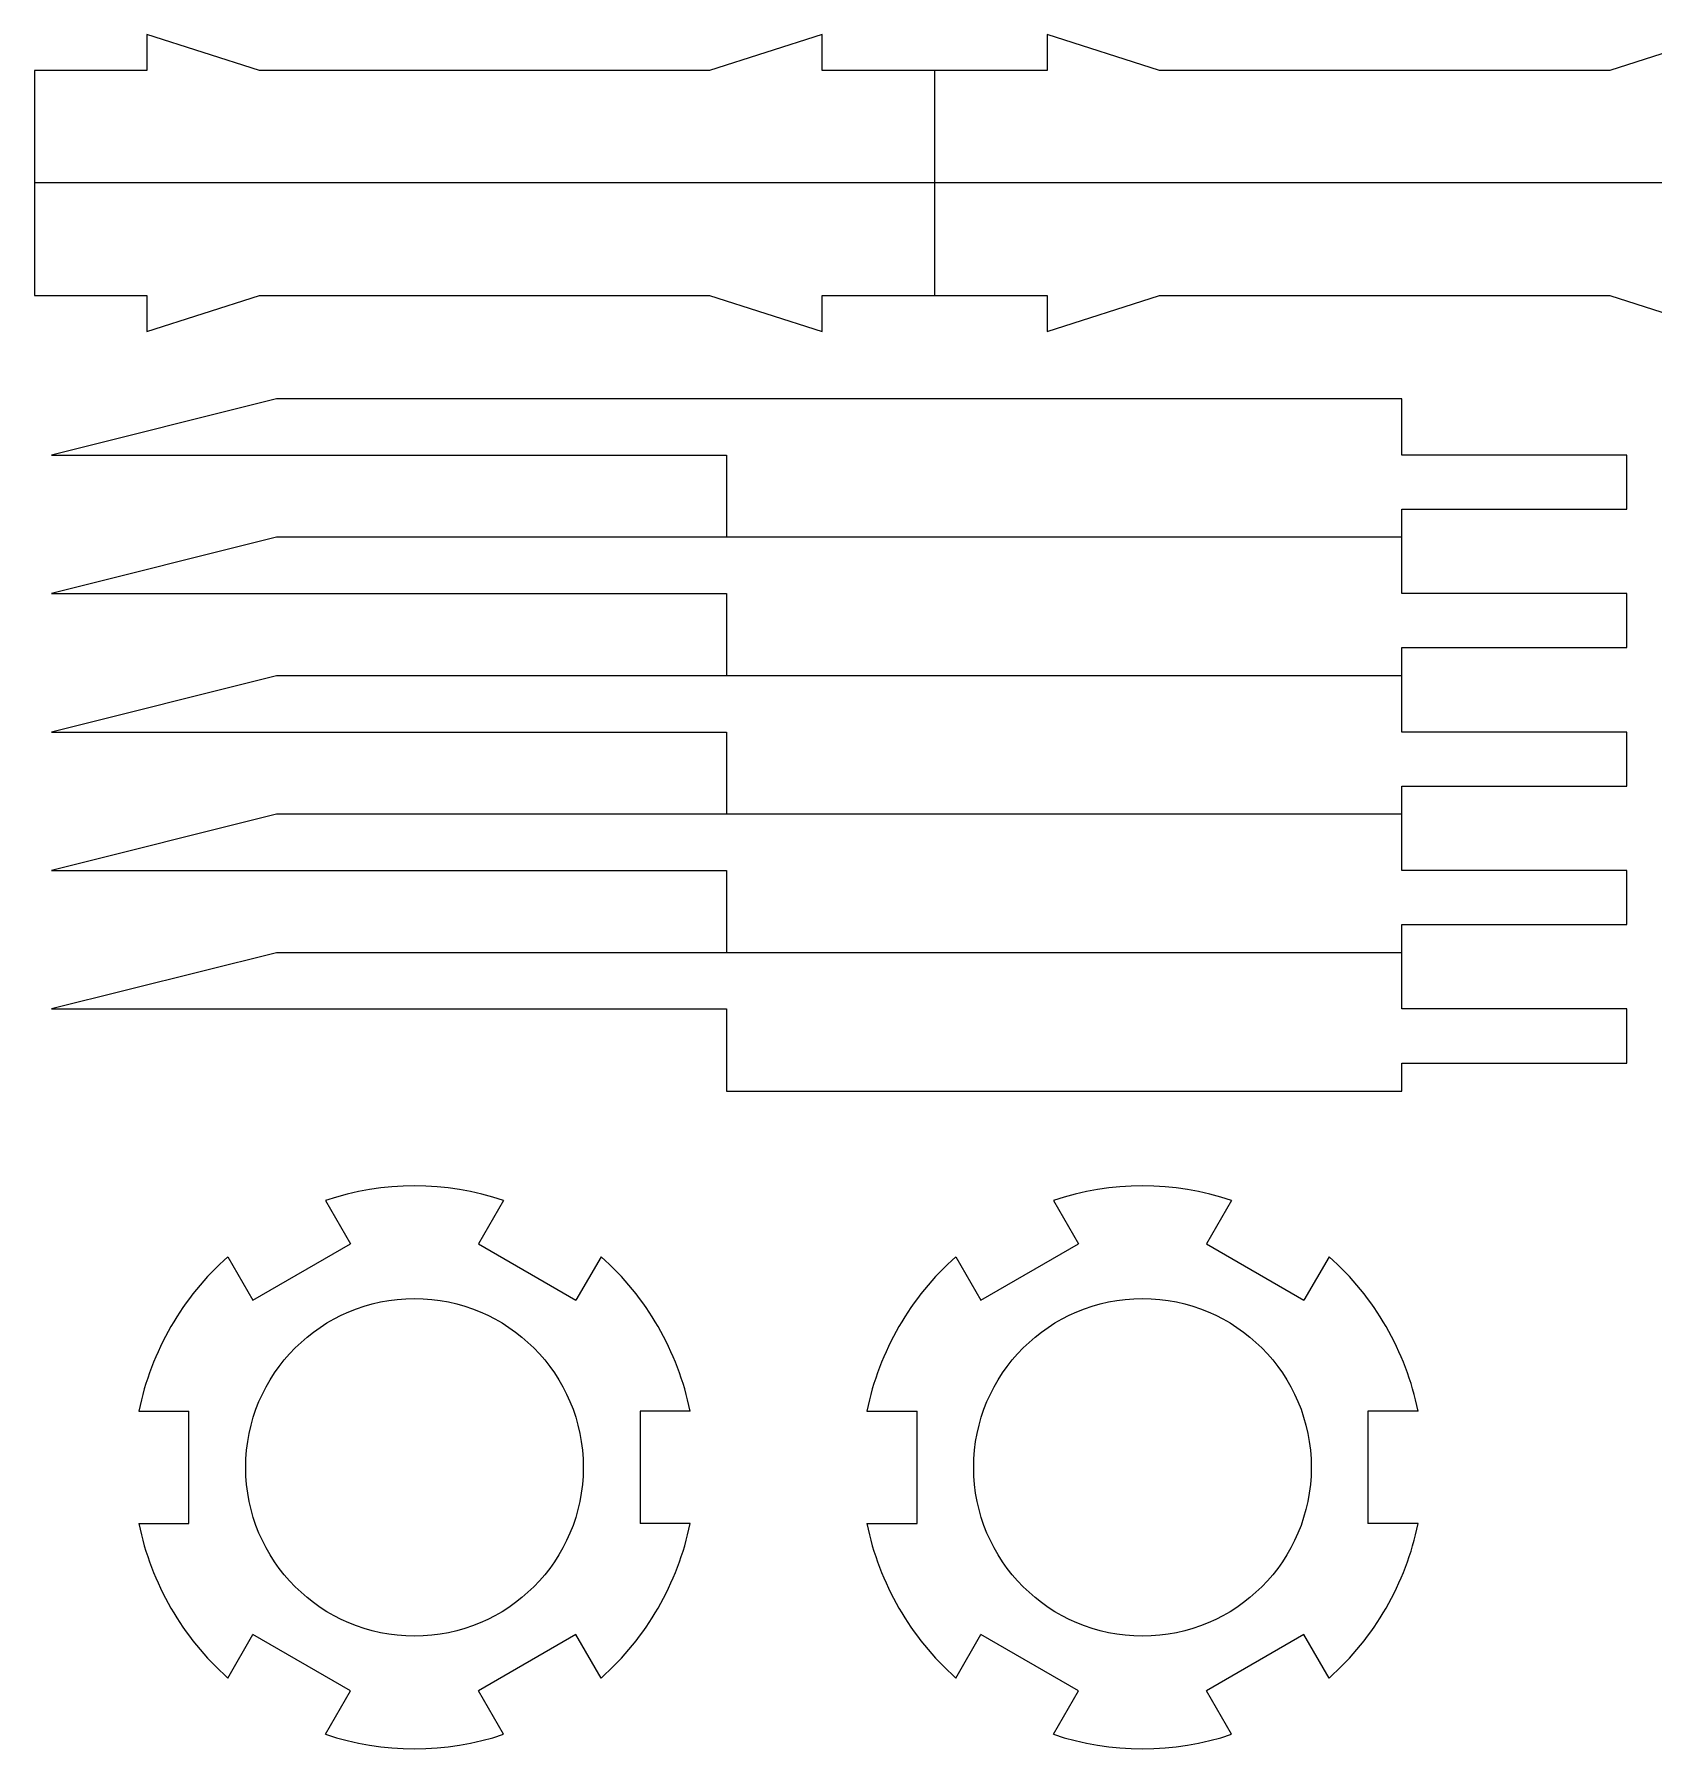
# Model space of a CAD drawing. Header units: inches. Extents: x 12 to 201, y -44 to 218.
# Drawn here: x 30.63 to 76.31, y 107.08 to 155.55 of the extents above; entities that cross this region are included whole.
import ezdxf

# ---------------------------------------------------------------- set-up
doc = ezdxf.new("R2010")
doc.units = ezdxf.units.IN
doc.header["$MEASUREMENT"] = 0
doc.layers.add('Layer 1', color=7, linetype='Continuous')

# ---------------------------------------------------------------- blocks, each defined once
blk = doc.blocks.new('block 240')
at = {"layer": 'Layer 1', "color": 7, "lineweight": 25, "true_color": 0xffffff}
blk.add_lwpolyline([(1.5081, 7.6081), (1.5081, 7.2956)], dxfattribs=at)
blk = doc.blocks.new('block 241')
at = {"layer": 'Layer 1', "color": 7, "lineweight": 25, "true_color": 0xffffff}
blk.add_lwpolyline([(1.7228, 5.5909), (1.7228, 5.7472)], dxfattribs=at)
blk = doc.blocks.new('block 242')
at = {"layer": 'Layer 1', "color": 7, "lineweight": 25, "true_color": 0xffffff}
blk.add_lwpolyline([(1.7769, 5.9614), (1.8117, 5.9011)], dxfattribs=at)
blk = doc.blocks.new('block 243')
at = {"layer": 'Layer 1', "color": 7, "lineweight": 25, "true_color": 0xffffff}
blk.add_lwpolyline([(2.1597, 5.2985), (2.1249, 5.3588)], dxfattribs=at)
blk = doc.blocks.new('block 244')
at = {"layer": 'Layer 1', "color": 7, "lineweight": 25, "true_color": 0xffffff}
blk.add_lwpolyline([(2.3491, 5.7472), (2.3491, 5.5909)], dxfattribs=at)
blk = doc.blocks.new('block 245')
at = {"layer": 'Layer 1', "color": 7, "lineweight": 25, "true_color": 0xffffff}
blk.add_lwpolyline([(1.9123, 6.0395), (1.9471, 5.9793)], dxfattribs=at)
blk = doc.blocks.new('block 246')
at = {"layer": 'Layer 1', "color": 7, "lineweight": 25, "true_color": 0xffffff}
blk.add_lwpolyline([(2.295, 5.3766), (2.2602, 5.4369)], dxfattribs=at)
blk = doc.blocks.new('block 247')
at = {"layer": 'Layer 1', "color": 7, "lineweight": 25, "true_color": 0xffffff}
blk.add_lwpolyline([(2.4694, 7.0741), (2.4694, 6.96)], dxfattribs=at)
blk = doc.blocks.new('block 248')
at = {"layer": 'Layer 1', "color": 7, "lineweight": 25, "true_color": 0xffffff}
blk.add_lwpolyline([(2.4694, 6.8819), (2.4694, 6.7678)], dxfattribs=at)
blk = doc.blocks.new('block 249')
at = {"layer": 'Layer 1', "color": 7, "lineweight": 25, "true_color": 0xffffff}
blk.add_lwpolyline([(2.4694, 6.6897), (2.4694, 6.5756)], dxfattribs=at)
blk = doc.blocks.new('block 250')
at = {"layer": 'Layer 1', "color": 7, "lineweight": 25, "true_color": 0xffffff}
blk.add_lwpolyline([(2.4694, 6.4975), (2.4694, 6.3834)], dxfattribs=at)
blk = doc.blocks.new('block 251')
at = {"layer": 'Layer 1', "color": 7, "lineweight": 25, "true_color": 0xffffff}
blk.add_lwpolyline([(2.4694, 6.3053), (2.4694, 6.1913)], dxfattribs=at)
blk = doc.blocks.new('block 252')
at = {"layer": 'Layer 1', "color": 7, "lineweight": 25, "true_color": 0xffffff}
blk.add_lwpolyline([(2.7338, 5.5909), (2.7338, 5.7472)], dxfattribs=at)
blk = doc.blocks.new('block 253')
at = {"layer": 'Layer 1', "color": 7, "lineweight": 25, "true_color": 0xffffff}
blk.add_lwpolyline([(2.7581, 7.6081), (2.7581, 7.2956)], dxfattribs=at)
blk = doc.blocks.new('block 254')
at = {"layer": 'Layer 1', "color": 7, "lineweight": 25, "true_color": 0xffffff}
blk.add_lwpolyline([(2.1597, 6.0395), (2.1249, 5.9793)], dxfattribs=at)
blk = doc.blocks.new('block 255')
at = {"layer": 'Layer 1', "color": 7, "lineweight": 25, "true_color": 0xffffff}
blk.add_lwpolyline([(1.7769, 5.3766), (1.8117, 5.4369)], dxfattribs=at)
blk = doc.blocks.new('block 256')
at = {"layer": 'Layer 1', "color": 7, "lineweight": 25, "true_color": 0xffffff}
blk.add_lwpolyline([(2.295, 5.9614), (2.2602, 5.9011)], dxfattribs=at)
blk = doc.blocks.new('block 257')
at = {"layer": 'Layer 1', "color": 7, "lineweight": 25, "true_color": 0xffffff}
blk.add_lwpolyline([(1.9123, 5.2985), (1.9471, 5.3588)], dxfattribs=at)
blk = doc.blocks.new('block 258')
at = {"layer": 'Layer 1', "color": 7, "lineweight": 25, "true_color": 0xffffff}
blk.add_lwpolyline([(1.9471, 5.3588), (1.8117, 5.4369)], dxfattribs=at)
blk = doc.blocks.new('block 259')
at = {"layer": 'Layer 1', "color": 7, "lineweight": 25, "true_color": 0xffffff}
blk.add_lwpolyline([(2.7878, 5.9614), (2.8226, 5.9011)], dxfattribs=at)
blk = doc.blocks.new('block 260')
at = {"layer": 'Layer 1', "color": 7, "lineweight": 25, "true_color": 0xffffff}
blk.add_lwpolyline([(3.1706, 5.2985), (3.1358, 5.3588)], dxfattribs=at)
blk = doc.blocks.new('block 261')
at = {"layer": 'Layer 1', "color": 7, "lineweight": 25, "true_color": 0xffffff}
blk.add_lwpolyline([(2.9232, 6.0395), (2.958, 5.9793)], dxfattribs=at)
blk = doc.blocks.new('block 262')
at = {"layer": 'Layer 1', "color": 7, "lineweight": 25, "true_color": 0xffffff}
blk.add_lwpolyline([(3.3059, 5.3766), (3.2711, 5.4369)], dxfattribs=at)
blk = doc.blocks.new('block 263')
at = {"layer": 'Layer 1', "color": 7, "lineweight": 25, "true_color": 0xffffff}
blk.add_lwpolyline([(3.36, 5.7472), (3.36, 5.5909)], dxfattribs=at)
blk = doc.blocks.new('block 264')
at = {"layer": 'Layer 1', "color": 7, "lineweight": 25, "true_color": 0xffffff}
blk.add_lwpolyline([(3.4069, 6.1913), (3.4069, 6.2303)], dxfattribs=at)
blk = doc.blocks.new('block 265')
at = {"layer": 'Layer 1', "color": 7, "lineweight": 25, "true_color": 0xffffff}
blk.add_lwpolyline([(3.4069, 6.3053), (3.4069, 6.4225)], dxfattribs=at)
blk = doc.blocks.new('block 266')
at = {"layer": 'Layer 1', "color": 7, "lineweight": 25, "true_color": 0xffffff}
blk.add_lwpolyline([(3.4069, 6.4975), (3.4069, 6.6147)], dxfattribs=at)
blk = doc.blocks.new('block 267')
at = {"layer": 'Layer 1', "color": 7, "lineweight": 25, "true_color": 0xffffff}
blk.add_lwpolyline([(3.4069, 6.6897), (3.4069, 6.8069)], dxfattribs=at)
blk = doc.blocks.new('block 268')
at = {"layer": 'Layer 1', "color": 7, "lineweight": 25, "true_color": 0xffffff}
blk.add_lwpolyline([(3.4069, 6.8819), (3.4069, 6.9991)], dxfattribs=at)
blk = doc.blocks.new('block 269')
at = {"layer": 'Layer 1', "color": 7, "lineweight": 25, "true_color": 0xffffff}
blk.add_lwpolyline([(3.4069, 7.0741), (3.4069, 7.1522)], dxfattribs=at)
blk = doc.blocks.new('block 270')
at = {"layer": 'Layer 1', "color": 7, "lineweight": 25, "true_color": 0xffffff}
blk.add_lwpolyline([(2.958, 5.3588), (2.8226, 5.4369)], dxfattribs=at)
blk = doc.blocks.new('block 271')
at = {"layer": 'Layer 1', "color": 7, "lineweight": 25, "true_color": 0xffffff}
blk.add_lwpolyline([(2.1249, 5.9793), (2.2602, 5.9011)], dxfattribs=at)
blk = doc.blocks.new('block 272')
at = {"layer": 'Layer 1', "color": 7, "lineweight": 25, "true_color": 0xffffff}
blk.add_lwpolyline([(3.1706, 6.0395), (3.1358, 5.9793)], dxfattribs=at)
blk = doc.blocks.new('block 273')
at = {"layer": 'Layer 1', "color": 7, "lineweight": 25, "true_color": 0xffffff}
blk.add_lwpolyline([(2.7878, 5.3766), (2.8226, 5.4369)], dxfattribs=at)
blk = doc.blocks.new('block 274')
at = {"layer": 'Layer 1', "color": 7, "lineweight": 25, "true_color": 0xffffff}
blk.add_lwpolyline([(3.7194, 6.2303), (3.7194, 6.3053)], dxfattribs=at)
blk = doc.blocks.new('block 275')
at = {"layer": 'Layer 1', "color": 7, "lineweight": 25, "true_color": 0xffffff}
blk.add_lwpolyline([(3.7194, 6.4225), (3.7194, 6.4975)], dxfattribs=at)
blk = doc.blocks.new('block 276')
at = {"layer": 'Layer 1', "color": 7, "lineweight": 25, "true_color": 0xffffff}
blk.add_lwpolyline([(3.7194, 6.6147), (3.7194, 6.6897)], dxfattribs=at)
blk = doc.blocks.new('block 277')
at = {"layer": 'Layer 1', "color": 7, "lineweight": 25, "true_color": 0xffffff}
blk.add_lwpolyline([(3.7194, 6.8069), (3.7194, 6.8819)], dxfattribs=at)
blk = doc.blocks.new('block 278')
at = {"layer": 'Layer 1', "color": 7, "lineweight": 25, "true_color": 0xffffff}
blk.add_lwpolyline([(3.7194, 6.9991), (3.7194, 7.0741)], dxfattribs=at)
blk = doc.blocks.new('block 279')
at = {"layer": 'Layer 1', "color": 7, "lineweight": 25, "true_color": 0xffffff}
blk.add_lwpolyline([(3.3059, 5.9614), (3.2711, 5.9011)], dxfattribs=at)
blk = doc.blocks.new('block 280')
at = {"layer": 'Layer 1', "color": 7, "lineweight": 25, "true_color": 0xffffff}
blk.add_lwpolyline([(2.9232, 5.2985), (2.958, 5.3588)], dxfattribs=at)
blk = doc.blocks.new('block 281')
at = {"layer": 'Layer 1', "color": 7, "lineweight": 25, "true_color": 0xffffff}
blk.add_lwpolyline([(1.8117, 5.9011), (1.9471, 5.9793)], dxfattribs=at)
blk = doc.blocks.new('block 283')
at = {"layer": 'Layer 1', "color": 7, "lineweight": 25, "true_color": 0xffffff}
blk.add_lwpolyline([(3.1358, 5.9793), (3.2711, 5.9011)], dxfattribs=at)
blk = doc.blocks.new('block 293')
at = {"layer": 'Layer 1', "color": 7, "lineweight": 25, "true_color": 0xffffff}
blk.add_lwpolyline([(2.8226, 5.9011), (2.958, 5.9793)], dxfattribs=at)
blk = doc.blocks.new('block 300')
at = {"layer": 'Layer 1', "color": 7, "lineweight": 25, "true_color": 0xffffff}
blk.add_lwpolyline([(3.4296, 5.5909), (3.36, 5.5909)], dxfattribs=at)
blk = doc.blocks.new('block 301')
at = {"layer": 'Layer 1', "color": 7, "lineweight": 25, "true_color": 0xffffff}
blk.add_lwpolyline([(2.4187, 5.5909), (2.3491, 5.5909)], dxfattribs=at)
blk = doc.blocks.new('block 302')
at = {"layer": 'Layer 1', "color": 7, "lineweight": 25, "true_color": 0xffffff}
blk.add_lwpolyline([(1.6532, 5.5909), (1.7228, 5.5909)], dxfattribs=at)
blk = doc.blocks.new('block 303')
at = {"layer": 'Layer 1', "color": 7, "lineweight": 25, "true_color": 0xffffff}
blk.add_lwpolyline([(2.6641, 5.5909), (2.7338, 5.5909)], dxfattribs=at)
blk = doc.blocks.new('block 307')
at = {"layer": 'Layer 1', "color": 7, "lineweight": 25, "true_color": 0xffffff}
blk.add_lwpolyline([(2.2602, 5.4369), (2.1249, 5.3588)], dxfattribs=at)
blk = doc.blocks.new('block 309')
at = {"layer": 'Layer 1', "color": 7, "lineweight": 25, "true_color": 0xffffff}
blk.add_lwpolyline([(3.4296, 5.7472), (3.36, 5.7472)], dxfattribs=at)
blk = doc.blocks.new('block 310')
at = {"layer": 'Layer 1', "color": 7, "lineweight": 25, "true_color": 0xffffff}
blk.add_lwpolyline([(2.4187, 5.7472), (2.3491, 5.7472)], dxfattribs=at)
blk = doc.blocks.new('block 311')
at = {"layer": 'Layer 1', "color": 7, "lineweight": 25, "true_color": 0xffffff}
blk.add_lwpolyline([(1.6532, 5.7472), (1.7228, 5.7472)], dxfattribs=at)
blk = doc.blocks.new('block 312')
at = {"layer": 'Layer 1', "color": 7, "lineweight": 25, "true_color": 0xffffff}
blk.add_lwpolyline([(2.6641, 5.7472), (2.7338, 5.7472)], dxfattribs=at)
blk = doc.blocks.new('block 331')
at = {"layer": 'Layer 1', "color": 7, "lineweight": 25, "true_color": 0xffffff}
blk.add_lwpolyline([(3.2711, 5.4369), (3.1358, 5.3588)], dxfattribs=at)
blk = doc.blocks.new('block 334')
at = {"layer": 'Layer 1', "color": 7, "lineweight": 25, "true_color": 0xffffff}
blk.add_lwpolyline([(2.4694, 6.1913), (3.4069, 6.1913)], dxfattribs=at)
blk = doc.blocks.new('block 337')
at = {"layer": 'Layer 1', "color": 7, "lineweight": 25, "true_color": 0xffffff}
blk.add_lwpolyline([(3.4069, 6.2303), (3.7194, 6.2303)], dxfattribs=at)
blk = doc.blocks.new('block 340')
at = {"layer": 'Layer 1', "color": 7, "lineweight": 25, "true_color": 0xffffff}
blk.add_lwpolyline([(3.7194, 6.3053), (3.4069, 6.3053)], dxfattribs=at)
blk = doc.blocks.new('block 341')
at = {"layer": 'Layer 1', "color": 7, "lineweight": 25, "true_color": 0xffffff}
blk.add_lwpolyline([(1.5319, 6.3053), (2.4694, 6.3053)], dxfattribs=at)
blk = doc.blocks.new('block 342')
at = {"layer": 'Layer 1', "color": 7, "lineweight": 25, "true_color": 0xffffff}
blk.add_lwpolyline([(3.4069, 6.3834), (1.8444, 6.3834)], dxfattribs=at)
blk = doc.blocks.new('block 348')
at = {"layer": 'Layer 1', "color": 7, "lineweight": 25, "true_color": 0xffffff}
blk.add_lwpolyline([(3.4069, 6.4225), (3.7194, 6.4225)], dxfattribs=at)
blk = doc.blocks.new('block 352')
at = {"layer": 'Layer 1', "color": 7, "lineweight": 25, "true_color": 0xffffff}
blk.add_lwpolyline([(3.7194, 6.4975), (3.4069, 6.4975)], dxfattribs=at)
blk = doc.blocks.new('block 353')
at = {"layer": 'Layer 1', "color": 7, "lineweight": 25, "true_color": 0xffffff}
blk.add_lwpolyline([(1.5319, 6.4975), (2.4694, 6.4975)], dxfattribs=at)
blk = doc.blocks.new('block 354')
at = {"layer": 'Layer 1', "color": 7, "lineweight": 25, "true_color": 0xffffff}
blk.add_lwpolyline([(3.4069, 6.5756), (1.8444, 6.5756)], dxfattribs=at)
blk = doc.blocks.new('block 355')
at = {"layer": 'Layer 1', "color": 7, "lineweight": 25, "true_color": 0xffffff}
blk.add_lwpolyline([(3.4069, 6.6147), (3.7194, 6.6147)], dxfattribs=at)
blk = doc.blocks.new('block 371')
at = {"layer": 'Layer 1', "color": 7, "lineweight": 25, "true_color": 0xffffff}
blk.add_lwpolyline([(3.7194, 6.6897), (3.4069, 6.6897)], dxfattribs=at)
blk = doc.blocks.new('block 372')
at = {"layer": 'Layer 1', "color": 7, "lineweight": 25, "true_color": 0xffffff}
blk.add_lwpolyline([(1.5319, 6.6897), (2.4694, 6.6897)], dxfattribs=at)
blk = doc.blocks.new('block 375')
at = {"layer": 'Layer 1', "color": 7, "lineweight": 25, "true_color": 0xffffff}
blk.add_lwpolyline([(3.4069, 6.7678), (1.8444, 6.7678)], dxfattribs=at)
blk = doc.blocks.new('block 376')
at = {"layer": 'Layer 1', "color": 7, "lineweight": 25, "true_color": 0xffffff}
blk.add_lwpolyline([(3.4069, 6.8069), (3.7194, 6.8069)], dxfattribs=at)
blk = doc.blocks.new('block 378')
at = {"layer": 'Layer 1', "color": 7, "lineweight": 25, "true_color": 0xffffff}
blk.add_lwpolyline([(3.7194, 6.8819), (3.4069, 6.8819)], dxfattribs=at)
blk = doc.blocks.new('block 379')
at = {"layer": 'Layer 1', "color": 7, "lineweight": 25, "true_color": 0xffffff}
blk.add_lwpolyline([(1.5319, 6.8819), (2.4694, 6.8819)], dxfattribs=at)
blk = doc.blocks.new('block 392')
at = {"layer": 'Layer 1', "color": 7, "lineweight": 25, "true_color": 0xffffff}
blk.add_lwpolyline([(3.4069, 6.96), (1.8444, 6.96)], dxfattribs=at)
blk = doc.blocks.new('block 393')
at = {"layer": 'Layer 1', "color": 7, "lineweight": 25, "true_color": 0xffffff}
blk.add_lwpolyline([(3.4069, 6.9991), (3.7194, 6.9991)], dxfattribs=at)
blk = doc.blocks.new('block 396')
at = {"layer": 'Layer 1', "color": 7, "lineweight": 25, "true_color": 0xffffff}
blk.add_lwpolyline([(3.7194, 7.0741), (3.4069, 7.0741)], dxfattribs=at)
blk = doc.blocks.new('block 397')
at = {"layer": 'Layer 1', "color": 7, "lineweight": 25, "true_color": 0xffffff}
blk.add_lwpolyline([(1.5319, 7.0741), (2.4694, 7.0741)], dxfattribs=at)
blk = doc.blocks.new('block 398')
at = {"layer": 'Layer 1', "color": 7, "lineweight": 25, "true_color": 0xffffff}
blk.add_lwpolyline([(3.4069, 7.1522), (1.8444, 7.1522)], dxfattribs=at)
blk = doc.blocks.new('block 409')
at = {"layer": 'Layer 1', "color": 7, "lineweight": 25, "true_color": 0xffffff}
blk.add_lwpolyline([(1.8444, 6.3834), (1.5319, 6.3053)], dxfattribs=at)
blk = doc.blocks.new('block 410')
at = {"layer": 'Layer 1', "color": 7, "lineweight": 25, "true_color": 0xffffff}
blk.add_lwpolyline([(1.8444, 6.5756), (1.5319, 6.4975)], dxfattribs=at)
blk = doc.blocks.new('block 411')
at = {"layer": 'Layer 1', "color": 7, "lineweight": 25, "true_color": 0xffffff}
blk.add_lwpolyline([(9.0081, 7.4519), (1.5081, 7.4519)], dxfattribs=at)
blk = doc.blocks.new('block 431')
at = {"layer": 'Layer 1', "color": 7, "lineweight": 25, "true_color": 0xffffff}
blk.add_lwpolyline([(1.8444, 6.7678), (1.5319, 6.6897)], dxfattribs=at)
blk = doc.blocks.new('block 440')
at = {"layer": 'Layer 1', "color": 7, "lineweight": 25, "true_color": 0xffffff}
blk.add_lwpolyline([(1.8444, 6.96), (1.5319, 6.8819)], dxfattribs=at)
blk = doc.blocks.new('block 441')
at = {"layer": 'Layer 1', "color": 7, "lineweight": 25, "true_color": 0xffffff}
blk.add_lwpolyline([(1.8444, 7.1522), (1.5319, 7.0741)], dxfattribs=at)
blk = doc.blocks.new('block 814')
at = {"layer": 'Layer 1', "color": 7, "lineweight": 25, "true_color": 0xffffff}
blk.add_open_spline([(2.4187, 5.7472), (2.4018, 5.8301), (2.3583, 5.9053), (2.295, 5.9614)], degree=3, dxfattribs=at)
blk = doc.blocks.new('block 815')
at = {"layer": 'Layer 1', "color": 7, "lineweight": 25, "true_color": 0xffffff}
blk.add_open_spline([(2.1597, 6.0395), (2.0794, 6.0664), (1.9926, 6.0664), (1.9123, 6.0395)], degree=3, dxfattribs=at)
blk = doc.blocks.new('block 816')
at = {"layer": 'Layer 1', "color": 7, "lineweight": 25, "true_color": 0xffffff}
blk.add_open_spline([(1.7769, 5.9614), (1.7136, 5.9053), (1.6702, 5.8301), (1.6532, 5.7472)], degree=3, dxfattribs=at)
blk = doc.blocks.new('block 817')
at = {"layer": 'Layer 1', "color": 7, "lineweight": 25, "true_color": 0xffffff}
blk.add_open_spline([(2.295, 5.3766), (2.3583, 5.4328), (2.4018, 5.508), (2.4187, 5.5909)], degree=3, dxfattribs=at)
blk = doc.blocks.new('block 818')
at = {"layer": 'Layer 1', "color": 7, "lineweight": 25, "true_color": 0xffffff}
blk.add_open_spline([(1.6532, 5.5909), (1.6702, 5.508), (1.7136, 5.4328), (1.7769, 5.3766)], degree=3, dxfattribs=at)
blk = doc.blocks.new('block 819')
at = {"layer": 'Layer 1', "color": 7, "lineweight": 25, "true_color": 0xffffff}
blk.add_open_spline([(1.9123, 5.2985), (1.9926, 5.2717), (2.0794, 5.2717), (2.1597, 5.2985)], degree=3, dxfattribs=at)
blk = doc.blocks.new('block 820')
at = {"layer": 'Layer 1', "color": 7, "lineweight": 25, "true_color": 0xffffff}
blk.add_open_spline([(3.4296, 5.7472), (3.4127, 5.8301), (3.3692, 5.9053), (3.3059, 5.9614)], degree=3, dxfattribs=at)
blk = doc.blocks.new('block 821')
at = {"layer": 'Layer 1', "color": 7, "lineweight": 25, "true_color": 0xffffff}
blk.add_open_spline([(3.1706, 6.0395), (3.0903, 6.0664), (3.0035, 6.0664), (2.9232, 6.0395)], degree=3, dxfattribs=at)
blk = doc.blocks.new('block 822')
at = {"layer": 'Layer 1', "color": 7, "lineweight": 25, "true_color": 0xffffff}
blk.add_open_spline([(2.7878, 5.9614), (2.7245, 5.9053), (2.6811, 5.8301), (2.6641, 5.7472)], degree=3, dxfattribs=at)
blk = doc.blocks.new('block 823')
at = {"layer": 'Layer 1', "color": 7, "lineweight": 25, "true_color": 0xffffff}
blk.add_open_spline([(3.3059, 5.3766), (3.3692, 5.4328), (3.4127, 5.508), (3.4296, 5.5909)], degree=3, dxfattribs=at)
blk = doc.blocks.new('block 824')
at = {"layer": 'Layer 1', "color": 7, "lineweight": 25, "true_color": 0xffffff}
blk.add_open_spline([(2.6641, 5.5909), (2.6811, 5.508), (2.7245, 5.4328), (2.7878, 5.3766)], degree=3, dxfattribs=at)
blk = doc.blocks.new('block 825')
at = {"layer": 'Layer 1', "color": 7, "lineweight": 25, "true_color": 0xffffff}
blk.add_open_spline([(2.9232, 5.2985), (3.0035, 5.2717), (3.0903, 5.2717), (3.1706, 5.2985)], degree=3, dxfattribs=at)
blk = doc.blocks.new('block 2')
at = {"layer": 'Layer 1'}
for name in ['block 240', 'block 253', 'block 411', 'block 441', 'block 398', 'block 269', 'block 397', 'block 247', 'block 396', 'block 278', 'block 268', 'block 393', 'block 440', 'block 392', 'block 379', 'block 248', 'block 378', 'block 277', 'block 267', 'block 376', 'block 431', 'block 375', 'block 372', 'block 249', 'block 371', 'block 276', 'block 266', 'block 355', 'block 410', 'block 354', 'block 353', 'block 250', 'block 352', 'block 275', 'block 265', 'block 348', 'block 409', 'block 342', 'block 341', 'block 251', 'block 340', 'block 274', 'block 264', 'block 337', 'block 334', 'block 815', 'block 821', 'block 245', 'block 254', 'block 261', 'block 272', 'block 281', 'block 271', 'block 293', 'block 283', 'block 816', 'block 242', 'block 256', 'block 814', 'block 822', 'block 259', 'block 279', 'block 820', 'block 311', 'block 241', 'block 244', 'block 310', 'block 312', 'block 252', 'block 263', 'block 309', 'block 302', 'block 818', 'block 817', 'block 301', 'block 303', 'block 824', 'block 823', 'block 300', 'block 255', 'block 258', 'block 307', 'block 246', 'block 273', 'block 270', 'block 331', 'block 262', 'block 257', 'block 243', 'block 280', 'block 260', 'block 819', 'block 825']:
    blk.add_blockref(name, (0, 0), dxfattribs=at)
blk = doc.blocks.new('block 953')
at = {"layer": 'Layer 1', "color": 7, "lineweight": 25, "true_color": 0xffffff}
blk.add_lwpolyline([(1.6644, 7.6581), (1.6644, 7.6081)], dxfattribs=at)
blk = doc.blocks.new('block 954')
at = {"layer": 'Layer 1', "color": 7, "lineweight": 25, "true_color": 0xffffff}
blk.add_lwpolyline([(1.6644, 7.2956), (1.6644, 7.2456)], dxfattribs=at)
blk = doc.blocks.new('block 955')
at = {"layer": 'Layer 1', "color": 7, "lineweight": 25, "true_color": 0xffffff}
blk.add_lwpolyline([(2.6019, 7.2456), (2.6019, 7.2956)], dxfattribs=at)
blk = doc.blocks.new('block 956')
at = {"layer": 'Layer 1', "color": 7, "lineweight": 25, "true_color": 0xffffff}
blk.add_lwpolyline([(2.6019, 7.6081), (2.6019, 7.6581)], dxfattribs=at)
blk = doc.blocks.new('block 957')
at = {"layer": 'Layer 1', "color": 7, "lineweight": 25, "true_color": 0xffffff}
blk.add_lwpolyline([(2.9144, 7.6581), (2.9144, 7.6081)], dxfattribs=at)
blk = doc.blocks.new('block 958')
at = {"layer": 'Layer 1', "color": 7, "lineweight": 25, "true_color": 0xffffff}
blk.add_lwpolyline([(2.9144, 7.2956), (2.9144, 7.2456)], dxfattribs=at)
blk = doc.blocks.new('block 959')
at = {"layer": 'Layer 1', "color": 7, "lineweight": 25, "true_color": 0xffffff}
blk.add_lwpolyline([(2.6019, 7.6581), (2.4456, 7.6081)], dxfattribs=at)
blk = doc.blocks.new('block 960')
at = {"layer": 'Layer 1', "color": 7, "lineweight": 25, "true_color": 0xffffff}
blk.add_lwpolyline([(1.6644, 7.2456), (1.8206, 7.2956)], dxfattribs=at)
blk = doc.blocks.new('block 961')
at = {"layer": 'Layer 1', "color": 7, "lineweight": 25, "true_color": 0xffffff}
blk.add_lwpolyline([(3.8519, 7.6581), (3.6956, 7.6081)], dxfattribs=at)
blk = doc.blocks.new('block 962')
at = {"layer": 'Layer 1', "color": 7, "lineweight": 25, "true_color": 0xffffff}
blk.add_lwpolyline([(2.9144, 7.2456), (3.0706, 7.2956)], dxfattribs=at)
blk = doc.blocks.new('block 980')
at = {"layer": 'Layer 1', "color": 7, "lineweight": 25, "true_color": 0xffffff}
blk.add_lwpolyline([(2.4456, 7.2956), (2.6019, 7.2456)], dxfattribs=at)
blk = doc.blocks.new('block 987')
at = {"layer": 'Layer 1', "color": 7, "lineweight": 25, "true_color": 0xffffff}
blk.add_lwpolyline([(1.8206, 7.6081), (1.6644, 7.6581)], dxfattribs=at)
blk = doc.blocks.new('block 991')
at = {"layer": 'Layer 1', "color": 7, "lineweight": 25, "true_color": 0xffffff}
blk.add_lwpolyline([(3.6956, 7.2956), (3.8519, 7.2456)], dxfattribs=at)
blk = doc.blocks.new('block 992')
at = {"layer": 'Layer 1', "color": 7, "lineweight": 25, "true_color": 0xffffff}
blk.add_lwpolyline([(3.0706, 7.6081), (2.9144, 7.6581)], dxfattribs=at)
blk = doc.blocks.new('block 1001')
at = {"layer": 'Layer 1', "color": 7, "lineweight": 25, "true_color": 0xffffff}
blk.add_lwpolyline([(1.5081, 7.2956), (1.6644, 7.2956)], dxfattribs=at)
blk = doc.blocks.new('block 1002')
at = {"layer": 'Layer 1', "color": 7, "lineweight": 25, "true_color": 0xffffff}
blk.add_lwpolyline([(1.8206, 7.2956), (2.4456, 7.2956)], dxfattribs=at)
blk = doc.blocks.new('block 1003')
at = {"layer": 'Layer 1', "color": 7, "lineweight": 25, "true_color": 0xffffff}
blk.add_lwpolyline([(2.6019, 7.2956), (2.9144, 7.2956)], dxfattribs=at)
blk = doc.blocks.new('block 1004')
at = {"layer": 'Layer 1', "color": 7, "lineweight": 25, "true_color": 0xffffff}
blk.add_lwpolyline([(3.0706, 7.2956), (3.6956, 7.2956)], dxfattribs=at)
blk = doc.blocks.new('block 1027')
at = {"layer": 'Layer 1', "color": 7, "lineweight": 25, "true_color": 0xffffff}
blk.add_lwpolyline([(3.6956, 7.6081), (3.0706, 7.6081)], dxfattribs=at)
blk = doc.blocks.new('block 1028')
at = {"layer": 'Layer 1', "color": 7, "lineweight": 25, "true_color": 0xffffff}
blk.add_lwpolyline([(2.9144, 7.6081), (2.6019, 7.6081)], dxfattribs=at)
blk = doc.blocks.new('block 1029')
at = {"layer": 'Layer 1', "color": 7, "lineweight": 25, "true_color": 0xffffff}
blk.add_lwpolyline([(2.4456, 7.6081), (1.8206, 7.6081)], dxfattribs=at)
blk = doc.blocks.new('block 1030')
at = {"layer": 'Layer 1', "color": 7, "lineweight": 25, "true_color": 0xffffff}
blk.add_lwpolyline([(1.6644, 7.6081), (1.5081, 7.6081)], dxfattribs=at)
blk = doc.blocks.new('block 1079')
at = {"layer": 'Layer 1', "color": 7, "lineweight": 25, "true_color": 0xffffff}
blk.add_open_spline([(2.2703, 5.669), (2.2703, 5.7985), (2.1654, 5.9034), (2.036, 5.9034), (1.9065, 5.9034), (1.8016, 5.7985), (1.8016, 5.669), (1.8016, 5.5396), (1.9065, 5.4347), (2.036, 5.4347), (2.1654, 5.4347), (2.2703, 5.5396), (2.2703, 5.669), (2.2703, 5.669), (2.2703, 5.669), (2.2703, 5.669)], degree=3, knots=[0, 0, 0, 0, 1, 1, 1, 2, 2, 2, 3, 3, 3, 4, 4, 4, 5, 5, 5, 5], dxfattribs=at)
blk = doc.blocks.new('block 1080')
at = {"layer": 'Layer 1', "color": 7, "lineweight": 25, "true_color": 0xffffff}
blk.add_open_spline([(3.2812, 5.669), (3.2812, 5.7985), (3.1763, 5.9034), (3.0469, 5.9034), (2.9174, 5.9034), (2.8125, 5.7985), (2.8125, 5.669), (2.8125, 5.5396), (2.9174, 5.4347), (3.0469, 5.4347), (3.1763, 5.4347), (3.2812, 5.5396), (3.2812, 5.669), (3.2812, 5.669), (3.2812, 5.669), (3.2812, 5.669)], degree=3, knots=[0, 0, 0, 0, 1, 1, 1, 2, 2, 2, 3, 3, 3, 4, 4, 4, 5, 5, 5, 5], dxfattribs=at)
blk = doc.blocks.new('block 838')
at = {"layer": 'Layer 1'}
for name in ['block 953', 'block 987', 'block 959', 'block 956', 'block 957', 'block 992', 'block 961', 'block 1030', 'block 1029', 'block 1028', 'block 1027', 'block 1001', 'block 954', 'block 960', 'block 1002', 'block 980', 'block 955', 'block 1003', 'block 958', 'block 962', 'block 1004', 'block 991', 'block 1079', 'block 1080']:
    blk.add_blockref(name, (0, 0), dxfattribs=at)

msp = doc.modelspace()

# ---------------------------------------------------------------- block references
at = {"layer": 'Layer 1', "xscale": 20.31238, "yscale": 20.31238, "zscale": 20.31238}
for name in ['block 838', 'block 2']:
    msp.add_blockref(name, (0, 0), dxfattribs=at)

doc.saveas('drawing.dxf')
